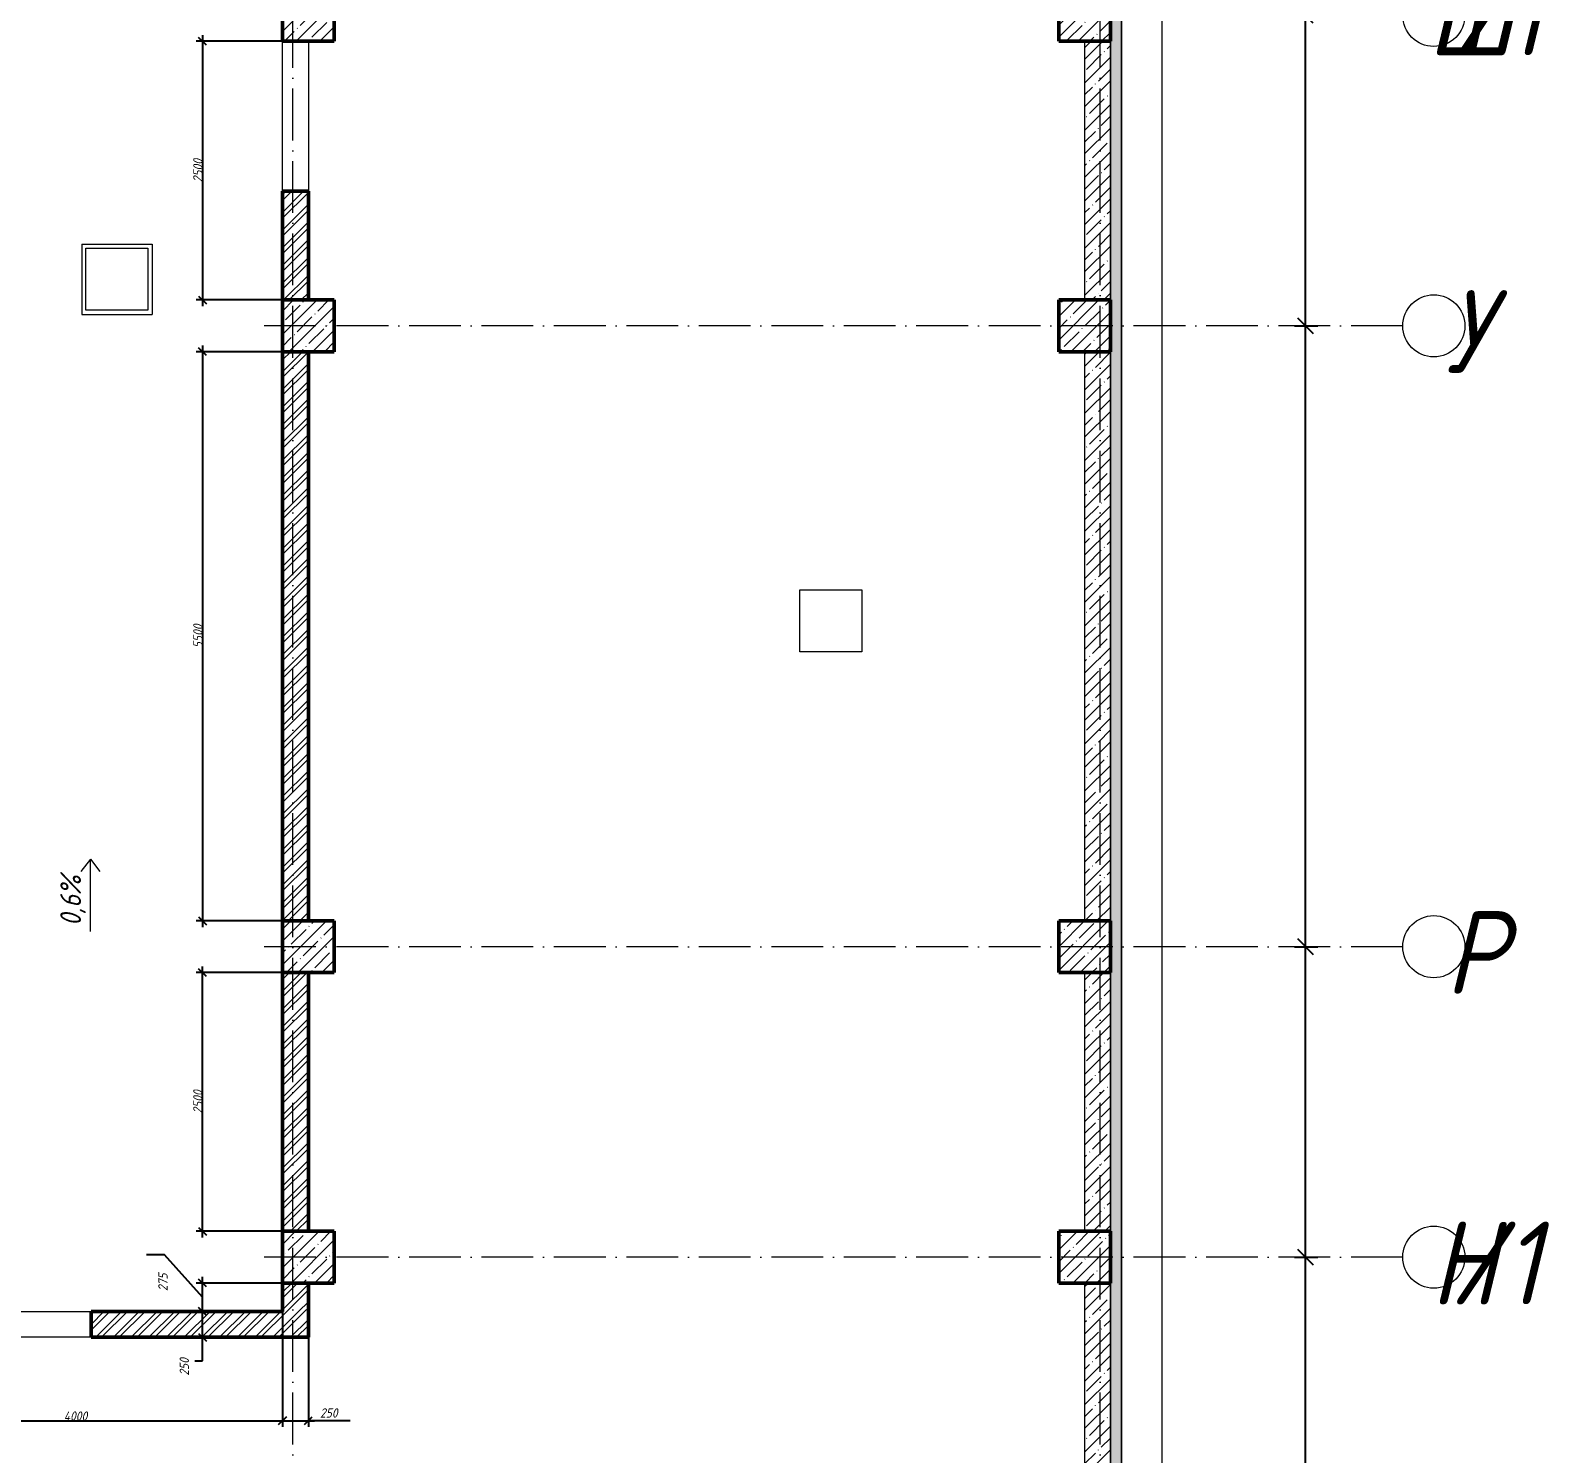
# Model space of a CAD drawing. Header units: millimetres. Extents: x -401725 to 250493, y 305116 to 802890.
# Drawn here: x -259937 to -245239, y 482449 to 496202 of the extents above; entities that cross this region are included whole.
import ezdxf

# ---------------------------------------------------------------- set-up
doc = ezdxf.new("R2010")
doc.units = ezdxf.units.MM
doc.linetypes.add('50_200_ШТРИХ_1Т_ш5_п1_п1_', pattern=[700, 500, -100, 0, -100])
for name, color, linetype, lineweight in [('A-____-____-DIMS', 7, 'Continuous', 9), ('A-FLOR-____-OTLN', 7, 'Continuous', 9), ('A-WALL-____-MCUT', 7, 'Continuous', 13), ('A-WALL-____-MCUT-1', 7, 'Continuous', 9), ('A-WALL-____-MCUT-2', 7, 'Continuous', 50), ('A-WALL-____-MCUT-3', 7, 'Continuous', 9), ('A-WALL-____-PATT-1', 7, 'Continuous', 9), ('A-WALL-FNSH-MCUT-1', 7, 'Continuous', 9), ('G-____-____-DIMS', 7, 'Continuous', 9), ('S-COLS-____-MCUT', 7, 'Continuous', 50), ('S-COLS-____-OTLN', 7, 'Continuous', 9), ('S-GRID-____-IDEN', 7, 'Continuous', 9), ('S-GRID-____-OTLN-1', 7, '50_200_ШТРИХ_1Т_ш5_п1_п1_', 9)]:
    doc.layers.add(name, color=color, linetype=linetype, lineweight=lineweight)
doc.layers.add('A-WALL-____-OTLN-1', color=7, linetype='Continuous', lineweight=9, true_color=0x800000)
doc.layers.add('A-WALL-____-PATT-2', color=7, linetype='Continuous', lineweight=9, true_color=0x787878)
doc.styles.add('ISOCPEUR_I', font='isocpeui.ttf', dxfattribs={"width": 0.9, "height": 2.5})
doc.styles.add('ISOCPEUR_I_5', font='isocpeui.ttf', dxfattribs={"width": 0.85, "height": 2.1})
doc.styles.add('ISOCPEUR_I_7', font='isocpeui.ttf', dxfattribs={"width": 0.9, "height": 90})
doc.dimstyles.new('ISO-1_8_0_9К_СРЕДНИЙ_Кладочные', dxfattribs={"dimscale": 304.8, "dimtxt": 89.638306, "dimasz": 0.246063, "dimexe": 0.19685, "dimexo": 0, "dimgap": 0, "dimtad": 1, "dimdec": 3, "dimrnd": 0.001, "dimdsep": 46, "dimtxsty": 'ISOCPEUR_I_7', "dimblk1": 'OBLIQUE', "dimblk2": 'OBLIQUE', "dimsah": 1, "dimcen": 0.09, "dimdle": 0.19685, "dimazin": 0, "dimtfac": 1, "dimtdec": 4, "dimtix": 1, "dimtmove": 2, "dimatfit": 3, "dimfxl": 1, "dimtvp": 1, "dimtolj": 1, "dimtzin": 0, "dimarcsym": 2})
doc.dimstyles.new('ISO-1_8_0_9К_СРЕДНИЙ_Кладочные_2', dxfattribs={"dimscale": 304.8, "dimtxt": 89.638306, "dimasz": 0.246063, "dimexe": 0.19685, "dimexo": 0, "dimgap": 0, "dimtad": 1, "dimdec": 3, "dimrnd": 0.001, "dimdsep": 46, "dimtxsty": 'ISOCPEUR_I_7', "dimblk1": 'OBLIQUE', "dimblk2": 'OBLIQUE', "dimsah": 1, "dimcen": 0.09, "dimdle": 0.19685, "dimazin": 0, "dimtfac": 1, "dimtdec": 4, "dimtix": 1, "dimtmove": 1, "dimatfit": 3, "dimfxl": 1, "dimtvp": 1, "dimtolj": 1, "dimtzin": 0, "dimarcsym": 2})
doc.dimstyles.new('ISO-2_5_0_9К_БОЛЬШОЙ_ОСИ', dxfattribs={"dimscale": 304.8, "dimtxt": 248.995294, "dimasz": 0.492126, "dimexe": 0.393701, "dimexo": 0, "dimgap": 0, "dimtad": 1, "dimdec": 0, "dimzin": 0, "dimdsep": 46, "dimtxsty": 'ISOCPEUR_I', "dimblk1": 'OBLIQUE', "dimblk2": 'OBLIQUE', "dimsah": 1, "dimcen": 0.09, "dimdle": 0.393701, "dimazin": 0, "dimtfac": 1, "dimtdec": 4, "dimtix": 1, "dimtmove": 0, "dimatfit": 3, "dimfxl": 1, "dimtvp": 1, "dimtolj": 1, "dimtzin": 0, "dimarcsym": 2})
pattern_1 = [(45, (-350751.34, 459015.94), (-85.53659, 85.53659), []), (45, (-350694.32, 459015.94), (-85.53659, 85.53659), [])]
pattern_2 = [(45, (-350751.34, 459015.94), (-114.04925, 114.04925), []), (45, (-350637.3, 459015.94), (-114.04925, 114.04925), [201.612, -40.322, 3.353, -36.97])]

# ---------------------------------------------------------------- blocks, each defined once
blk = doc.blocks.new('BSC_Колонна _Прямоугольная - 500х500-V32-АР1_Кладочный план подвала в осях 1-64_А-ГГ')
at = {"layer": 'S-COLS-____-OTLN'}
h = blk.add_hatch(dxfattribs=at)
h.set_pattern_fill('FP_43', color=256, style=0, pattern_type=2)
h.set_pattern_definition([(45, (-101000, -25331.04), (-114.04925, 114.04925), []), (45, (-100885.95, -25331.04), (-114.04925, 114.04925), [201.613, -40.323, 3.353, -36.97])])
h.paths.add_polyline_path([(-250, -250), (250, -250), (250, 250), (-250, 250)], flags=0)
at = {"layer": 'S-COLS-____-MCUT'}
for p, q in [((250, 250), (-250, 250)), ((-250, 250), (-250, -250)), ((250, -250), (250, 250)), ((-250, -250), (250, -250))]:
    blk.add_line(p, q, dxfattribs=at)
blk = doc.blocks.new('BSC_Колонна _Прямоугольная - 500х500-V33-АР1_Кладочный план подвала в осях 1-64_А-ГГ')
at = {"layer": 'S-COLS-____-OTLN'}
h = blk.add_hatch(dxfattribs=at)
h.set_pattern_fill('FP_44', color=256, style=0, pattern_type=2)
h.set_pattern_definition([(45, (-93500, -25331.04), (-114.04925, 114.04925), []), (45, (-93385.95, -25331.04), (-114.04925, 114.04925), [201.613, -40.323, 3.353, -36.97])])
h.paths.add_polyline_path([(-250, -250), (250, -250), (250, 250), (-250, 250)], flags=0)
at = {"layer": 'S-COLS-____-MCUT'}
for p, q in [((250, 250), (-250, 250)), ((-250, 250), (-250, -250)), ((250, -250), (250, 250)), ((-250, -250), (250, -250))]:
    blk.add_line(p, q, dxfattribs=at)
blk = doc.blocks.new('BSC_Колонна _Прямоугольная - 500х500-V34-АР1_Кладочный план подвала в осях 1-64_А-ГГ')
at = {"layer": 'S-COLS-____-OTLN'}
h = blk.add_hatch(dxfattribs=at)
h.set_pattern_fill('FP_45', color=256, style=0, pattern_type=2)
h.set_pattern_definition([(45, (-101000, -34331.04), (-114.04925, 114.04925), []), (45, (-100885.95, -34331.04), (-114.04925, 114.04925), [201.613, -40.323, 3.353, -36.97])])
h.paths.add_polyline_path([(-250, -250), (250, -250), (250, 250), (-250, 250)], flags=0)
at = {"layer": 'S-COLS-____-MCUT'}
for p, q in [((250, 250), (-250, 250)), ((-250, 250), (-250, -250)), ((250, -250), (250, 250)), ((-250, -250), (250, -250))]:
    blk.add_line(p, q, dxfattribs=at)
blk = doc.blocks.new('BSC_Колонна _Прямоугольная - 500х500-V35-АР1_Кладочный план подвала в осях 1-64_А-ГГ')
at = {"layer": 'S-COLS-____-OTLN'}
h = blk.add_hatch(dxfattribs=at)
h.set_pattern_fill('FP_46', color=256, style=0, pattern_type=2)
h.set_pattern_definition([(45, (-93500, -34331.04), (-114.04925, 114.04925), []), (45, (-93385.95, -34331.04), (-114.04925, 114.04925), [201.613, -40.323, 3.353, -36.97])])
h.paths.add_polyline_path([(-250, -250), (250, -250), (250, 250), (-250, 250)], flags=0)
at = {"layer": 'S-COLS-____-MCUT'}
for p, q in [((250, 250), (-250, 250)), ((-250, 250), (-250, -250)), ((250, -250), (250, 250)), ((-250, -250), (250, -250))]:
    blk.add_line(p, q, dxfattribs=at)
blk = doc.blocks.new('BSC_Колонна _Прямоугольная - 500х500-V36-АР1_Кладочный план подвала в осях 1-64_А-ГГ')
at = {"layer": 'S-COLS-____-OTLN'}
h = blk.add_hatch(dxfattribs=at)
h.set_pattern_fill('FP_47', color=256, style=0, pattern_type=2)
h.set_pattern_definition([(45, (-101000, -37331.04), (-114.04925, 114.04925), []), (45, (-100885.95, -37331.04), (-114.04925, 114.04925), [201.613, -40.323, 3.353, -36.97])])
h.paths.add_polyline_path([(-250, -250), (250, -250), (250, 250), (-250, 250)], flags=0)
at = {"layer": 'S-COLS-____-MCUT'}
for p, q in [((250, 250), (-250, 250)), ((-250, 250), (-250, -250)), ((250, -250), (250, 250)), ((-250, -250), (250, -250))]:
    blk.add_line(p, q, dxfattribs=at)
blk = doc.blocks.new('BSC_Колонна _Прямоугольная - 500х500-V37-АР1_Кладочный план подвала в осях 1-64_А-ГГ')
at = {"layer": 'S-COLS-____-OTLN'}
h = blk.add_hatch(dxfattribs=at)
h.set_pattern_fill('FP_48', color=256, style=0, pattern_type=2)
h.set_pattern_definition([(45, (-93500, -37331.04), (-114.04925, 114.04925), []), (45, (-93385.95, -37331.04), (-114.04925, 114.04925), [201.613, -40.323, 3.353, -36.97])])
h.paths.add_polyline_path([(-250, -250), (250, -250), (250, 250), (-250, 250)], flags=0)
at = {"layer": 'S-COLS-____-MCUT'}
for p, q in [((250, 250), (-250, 250)), ((-250, 250), (-250, -250)), ((250, -250), (250, 250)), ((-250, -250), (250, -250))]:
    blk.add_line(p, q, dxfattribs=at)
blk = doc.blocks.new('BSC_Колонна _Прямоугольная - 500х500-V40-АР1_Кладочный план подвала в осях 1-64_А-ГГ')
at = {"layer": 'S-COLS-____-OTLN'}
h = blk.add_hatch(dxfattribs=at)
h.set_pattern_fill('FP_51', color=256, style=0, pattern_type=2)
h.set_pattern_definition([(45, (-101000, -28331.04), (-114.04925, 114.04925), []), (45, (-100885.95, -28331.04), (-114.04925, 114.04925), [201.613, -40.323, 3.353, -36.97])])
h.paths.add_polyline_path([(-250, -250), (250, -250), (250, 250), (-250, 250)], flags=0)
at = {"layer": 'S-COLS-____-MCUT'}
for p, q in [((250, 250), (-250, 250)), ((-250, 250), (-250, -250)), ((250, -250), (250, 250)), ((-250, -250), (250, -250))]:
    blk.add_line(p, q, dxfattribs=at)
blk = doc.blocks.new('BSC_Колонна _Прямоугольная - 500х500-V41-АР1_Кладочный план подвала в осях 1-64_А-ГГ')
at = {"layer": 'S-COLS-____-OTLN'}
h = blk.add_hatch(dxfattribs=at)
h.set_pattern_fill('FP_52', color=256, style=0, pattern_type=2)
h.set_pattern_definition([(45, (-93500, -28331.04), (-114.04925, 114.04925), []), (45, (-93385.95, -28331.04), (-114.04925, 114.04925), [201.613, -40.323, 3.353, -36.97])])
h.paths.add_polyline_path([(-250, -250), (250, -250), (250, 250), (-250, 250)], flags=0)
at = {"layer": 'S-COLS-____-MCUT'}
for p, q in [((250, 250), (-250, 250)), ((-250, 250), (-250, -250)), ((250, -250), (250, 250)), ((-250, -250), (250, -250))]:
    blk.add_line(p, q, dxfattribs=at)
blk = doc.blocks.new('Ось сетки - Круг_Ø6_00__ISO-2_5_0_9K_-25732049-АР1_Кладочный план подвала в осях 1-64_А-ГГ')
at = {"layer": 'S-GRID-____-IDEN'}
blk.add_circle((0, 0), 3, dxfattribs=at)
blk = doc.blocks.new('_Oblique')
at = {"color": 0, "linetype": 'ByBlock', "lineweight": -2}
blk.add_line((-0.5, -0.5), (0.5, 0.5), dxfattribs=at)
blk = doc.blocks.new('*D8165')
at = {"layer": 'A-____-____-DIMS', "color": 0, "lineweight": -2, "transparency": 16777216}
for p, q in [((-247617, 478227), (-247617, 484467)), ((-247723, 484347), (-247497, 484347)), ((-247723, 478347), (-247497, 478347))]:
    blk.add_line(p, q, dxfattribs=at)
at = {"layer": 'Defpoints', "color": 0, "transparency": 16777216}
for p in [(-247723, 484347), (-247617, 484347), (-247723, 478347)]:
    blk.add_point(p, dxfattribs=at)
at = {"layer": 'A-____-____-DIMS', "color": 0, "lineweight": -2, "transparency": 16777216, "xscale": 150, "yscale": 150, "zscale": 150}
for p, rotation in [((-247617, 484347), 90), ((-247617, 478347), 270)]:
    blk.add_blockref('_Oblique', p, dxfattribs=dict(at, rotation=rotation))
at = {"layer": 'A-____-____-DIMS', "color": 0, "transparency": 16777216, "insert": (-247618, 481347), "char_height": 2.5, "width": 758.48, "attachment_point": 5, "rotation": 90, "style": 'ISOCPEUR_I'}
blk.add_mtext('\\A1;6000', dxfattribs=at)
blk = doc.blocks.new('*D8166')
at = {"layer": 'A-____-____-DIMS', "color": 0, "lineweight": -2, "transparency": 16777216}
for p, q in [((-247617, 484227), (-247617, 487467)), ((-247723, 487347), (-247497, 487347)), ((-247723, 484347), (-247497, 484347))]:
    blk.add_line(p, q, dxfattribs=at)
at = {"layer": 'Defpoints', "color": 0, "transparency": 16777216}
for p in [(-247723, 487347), (-247617, 487347), (-247723, 484347)]:
    blk.add_point(p, dxfattribs=at)
at = {"layer": 'A-____-____-DIMS', "color": 0, "lineweight": -2, "transparency": 16777216, "xscale": 150, "yscale": 150, "zscale": 150}
for p, rotation in [((-247617, 487347), 90), ((-247617, 484347), 270)]:
    blk.add_blockref('_Oblique', p, dxfattribs=dict(at, rotation=rotation))
at = {"layer": 'A-____-____-DIMS', "color": 0, "transparency": 16777216, "insert": (-247618, 485847), "char_height": 2.5, "width": 758.48, "attachment_point": 5, "rotation": 90, "style": 'ISOCPEUR_I'}
blk.add_mtext('\\A1;3000', dxfattribs=at)
blk = doc.blocks.new('*D8167')
at = {"layer": 'A-____-____-DIMS', "color": 0, "lineweight": -2, "transparency": 16777216}
for p, q in [((-247617, 487227), (-247617, 493467)), ((-247723, 493347), (-247497, 493347)), ((-247723, 487347), (-247497, 487347))]:
    blk.add_line(p, q, dxfattribs=at)
at = {"layer": 'Defpoints', "color": 0, "transparency": 16777216}
for p in [(-247723, 493347), (-247617, 493347), (-247723, 487347)]:
    blk.add_point(p, dxfattribs=at)
at = {"layer": 'A-____-____-DIMS', "color": 0, "lineweight": -2, "transparency": 16777216, "xscale": 150, "yscale": 150, "zscale": 150}
for p, rotation in [((-247617, 493347), 90), ((-247617, 487347), 270)]:
    blk.add_blockref('_Oblique', p, dxfattribs=dict(at, rotation=rotation))
at = {"layer": 'A-____-____-DIMS', "color": 0, "transparency": 16777216, "insert": (-247618, 490347), "char_height": 2.5, "width": 758.48, "attachment_point": 5, "rotation": 90, "style": 'ISOCPEUR_I'}
blk.add_mtext('\\A1;6000', dxfattribs=at)
blk = doc.blocks.new('*D8168')
at = {"layer": 'A-____-____-DIMS', "color": 0, "lineweight": -2, "transparency": 16777216}
for p, q in [((-247723, 496347), (-247497, 496347)), ((-247617, 493227), (-247617, 496467)), ((-247723, 493347), (-247497, 493347))]:
    blk.add_line(p, q, dxfattribs=at)
at = {"layer": 'Defpoints', "color": 0, "transparency": 16777216}
for p in [(-247723, 496347), (-247617, 496347), (-247723, 493347)]:
    blk.add_point(p, dxfattribs=at)
at = {"layer": 'A-____-____-DIMS', "color": 0, "lineweight": -2, "transparency": 16777216, "xscale": 150, "yscale": 150, "zscale": 150}
for p, rotation in [((-247617, 496347), 90), ((-247617, 493347), 270)]:
    blk.add_blockref('_Oblique', p, dxfattribs=dict(at, rotation=rotation))
at = {"layer": 'A-____-____-DIMS', "color": 0, "transparency": 16777216, "insert": (-247618, 494847), "char_height": 2.5, "width": 758.48, "attachment_point": 5, "rotation": 90, "style": 'ISOCPEUR_I'}
blk.add_mtext('\\A1;3000', dxfattribs=at)
blk = doc.blocks.new('*D8207')
at = {"layer": 'A-____-____-DIMS', "color": 0, "lineweight": -2, "transparency": 16777216}
for p, q in [((-257501, 496097), (-258334, 496097)), ((-258274, 496157), (-258274, 493537)), ((-257501, 493597), (-258334, 493597))]:
    blk.add_line(p, q, dxfattribs=at)
at = {"layer": 'Defpoints', "color": 0, "transparency": 16777216}
for p in [(-257501, 496097), (-258274, 493597), (-257501, 493597)]:
    blk.add_point(p, dxfattribs=at)
at = {"layer": 'A-____-____-DIMS', "color": 0, "lineweight": -2, "transparency": 16777216, "xscale": 75, "yscale": 75, "zscale": 75}
for p, rotation in [((-258274, 496097), 90), ((-258274, 493597), 270)]:
    blk.add_blockref('_Oblique', p, dxfattribs=dict(at, rotation=rotation))
at = {"layer": 'A-____-____-DIMS', "color": 0, "transparency": 16777216, "insert": (-258319, 494847), "char_height": 90, "width": 546.1, "attachment_point": 5, "rotation": 90, "style": 'ISOCPEUR_I_7'}
blk.add_mtext('\\A1;2500', dxfattribs=at)
blk = doc.blocks.new('*D8208')
at = {"layer": 'A-____-____-DIMS', "color": 0, "lineweight": -2, "transparency": 16777216}
for p, q in [((-258274, 493157), (-258274, 487537)), ((-257501, 493097), (-258334, 493097)), ((-257501, 487597), (-258334, 487597))]:
    blk.add_line(p, q, dxfattribs=at)
at = {"layer": 'Defpoints', "color": 0, "transparency": 16777216}
for p in [(-257501, 493097), (-258274, 487597), (-257501, 487597)]:
    blk.add_point(p, dxfattribs=at)
at = {"layer": 'A-____-____-DIMS', "color": 0, "lineweight": -2, "transparency": 16777216, "xscale": 75, "yscale": 75, "zscale": 75}
for p, rotation in [((-258274, 493097), 90), ((-258274, 487597), 270)]:
    blk.add_blockref('_Oblique', p, dxfattribs=dict(at, rotation=rotation))
at = {"layer": 'A-____-____-DIMS', "color": 0, "transparency": 16777216, "insert": (-258319, 490347), "char_height": 90, "width": 546.1, "attachment_point": 5, "rotation": 90, "style": 'ISOCPEUR_I_7'}
blk.add_mtext('\\A1;5500', dxfattribs=at)
blk = doc.blocks.new('*D8209')
at = {"layer": 'A-____-____-DIMS', "color": 0, "lineweight": -2, "transparency": 16777216}
for p, q in [((-257501, 487097), (-258334, 487097)), ((-258274, 484537), (-258274, 487157)), ((-257501, 484597), (-258334, 484597))]:
    blk.add_line(p, q, dxfattribs=at)
at = {"layer": 'Defpoints', "color": 0, "transparency": 16777216}
for p in [(-258274, 487097), (-257501, 487097), (-257501, 484597)]:
    blk.add_point(p, dxfattribs=at)
at = {"layer": 'A-____-____-DIMS', "color": 0, "lineweight": -2, "transparency": 16777216, "xscale": 75, "yscale": 75, "zscale": 75}
for p, rotation in [((-258274, 487097), 90), ((-258274, 484597), 270)]:
    blk.add_blockref('_Oblique', p, dxfattribs=dict(at, rotation=rotation))
at = {"layer": 'A-____-____-DIMS', "color": 0, "transparency": 16777216, "insert": (-258319, 485847), "char_height": 90, "width": 546.1, "attachment_point": 5, "rotation": 90, "style": 'ISOCPEUR_I_7'}
blk.add_mtext('\\A1;2500', dxfattribs=at)
blk = doc.blocks.new('*D8210')
at = {"layer": 'A-____-____-DIMS', "color": 0, "lineweight": -2, "transparency": 16777216}
for p, q in [((-258274, 483512), (-258274, 483882)), ((-258380, 483822), (-258214, 483822)), ((-258380, 483572), (-258214, 483572)), ((-258274, 483346), (-258274, 483572)), ((-258349, 483346), (-258274, 483346))]:
    blk.add_line(p, q, dxfattribs=at)
at = {"layer": 'Defpoints', "color": 0, "transparency": 16777216}
for p in [(-258380, 483822), (-258274, 483822), (-258380, 483572)]:
    blk.add_point(p, dxfattribs=at)
at = {"layer": 'A-____-____-DIMS', "color": 0, "lineweight": -2, "transparency": 16777216, "xscale": 75, "yscale": 75, "zscale": 75}
for p, rotation in [((-258274, 483822), 90), ((-258274, 483572), 270)]:
    blk.add_blockref('_Oblique', p, dxfattribs=dict(at, rotation=rotation))
at = {"layer": 'A-____-____-DIMS', "color": 0, "transparency": 16777216, "insert": (-258495, 483202), "char_height": 90, "width": 409.58, "attachment_point": 1, "rotation": 90, "line_spacing_factor": 1.149209, "style": 'ISOCPEUR_I_7'}
blk.add_mtext('\\A1;250', dxfattribs=at)
blk = doc.blocks.new('*D8211')
at = {"layer": 'A-____-____-DIMS', "color": 0, "lineweight": -2, "transparency": 16777216}
for p, q in [((-258641, 484369), (-258815, 484369)), ((-258274, 483959), (-258641, 484369)), ((-258274, 483762), (-258274, 484157)), ((-257501, 484097), (-258334, 484097)), ((-258380, 483822), (-258214, 483822))]:
    blk.add_line(p, q, dxfattribs=at)
at = {"layer": 'Defpoints', "color": 0, "transparency": 16777216}
for p in [(-258274, 484097), (-257501, 484097), (-258380, 483822)]:
    blk.add_point(p, dxfattribs=at)
at = {"layer": 'A-____-____-DIMS', "color": 0, "lineweight": -2, "transparency": 16777216, "xscale": 75, "yscale": 75, "zscale": 75}
for p, rotation in [((-258274, 484097), 90), ((-258274, 483822), 270)]:
    blk.add_blockref('_Oblique', p, dxfattribs=dict(at, rotation=rotation))
at = {"layer": 'A-____-____-DIMS', "color": 0, "transparency": 16777216, "insert": (-258701, 484019), "char_height": 90, "width": 409.58, "attachment_point": 1, "rotation": 90, "line_spacing_factor": 1.149209, "style": 'ISOCPEUR_I_7'}
blk.add_mtext('\\A1;275', dxfattribs=at)
blk = doc.blocks.new('*D8214')
at = {"layer": 'A-____-____-DIMS', "color": 0, "lineweight": -2, "transparency": 16777216}
for p, q in [((-257501, 483822), (-257501, 482706)), ((-261501, 483572), (-261501, 482706)), ((-261561, 482766), (-257441, 482766))]:
    blk.add_line(p, q, dxfattribs=at)
at = {"layer": 'Defpoints', "color": 0, "transparency": 16777216}
for p in [(-257501, 483822), (-261501, 483572), (-257501, 482766)]:
    blk.add_point(p, dxfattribs=at)
at = {"layer": 'A-____-____-DIMS', "color": 0, "lineweight": -2, "transparency": 16777216, "xscale": 75, "yscale": 75, "zscale": 75, "rotation": 180}
blk.add_blockref('_Oblique', (-261501, 482766), dxfattribs=at)
at = {"layer": 'A-____-____-DIMS', "color": 0, "lineweight": -2, "transparency": 16777216, "xscale": 75, "yscale": 75, "zscale": 75}
blk.add_blockref('_Oblique', (-257501, 482766), dxfattribs=at)
at = {"layer": 'A-____-____-DIMS', "color": 0, "transparency": 16777216, "insert": (-259501, 482811), "char_height": 90, "width": 562.65, "attachment_point": 5, "style": 'ISOCPEUR_I_7'}
blk.add_mtext('\\A1;4000', dxfattribs=at)
blk = doc.blocks.new('*D8215')
at = {"layer": 'A-____-____-DIMS', "color": 0, "lineweight": -2, "transparency": 16777216}
for p, q in [((-257501, 483822), (-257501, 482706)), ((-257251, 483572), (-257251, 482706)), ((-257561, 482766), (-257191, 482766)), ((-256847, 482766), (-257251, 482766))]:
    blk.add_line(p, q, dxfattribs=at)
at = {"layer": 'Defpoints', "color": 0, "transparency": 16777216}
for p in [(-257501, 483822), (-257251, 483572), (-257251, 482766)]:
    blk.add_point(p, dxfattribs=at)
at = {"layer": 'A-____-____-DIMS', "color": 0, "lineweight": -2, "transparency": 16777216, "xscale": 75, "yscale": 75, "zscale": 75, "rotation": 180}
blk.add_blockref('_Oblique', (-257501, 482766), dxfattribs=at)
at = {"layer": 'A-____-____-DIMS', "color": 0, "lineweight": -2, "transparency": 16777216, "xscale": 75, "yscale": 75, "zscale": 75}
blk.add_blockref('_Oblique', (-257251, 482766), dxfattribs=at)
at = {"layer": 'A-____-____-DIMS', "color": 0, "transparency": 16777216, "insert": (-257138, 482886), "char_height": 90, "width": 409.58, "attachment_point": 1, "line_spacing_factor": 1.149209, "style": 'ISOCPEUR_I_7'}
blk.add_mtext('\\A1;250', dxfattribs=at)

msp = doc.modelspace()

# ---------------------------------------------------------------- hatches: boundary and pattern name
at = {"layer": 'A-WALL-____-PATT-1'}
h = msp.add_hatch(dxfattribs=at)
h.set_pattern_fill('FP_91', color=256, style=0, pattern_type=2)
h.set_pattern_definition([(0, (-350751.34, 459015.94), (120.968, 69.841), [80.645, -161.29]), (120, (-350751.34, 459015.94), (-120.96808, 69.84086), [80.645, -161.29]), (60, (-350751.34, 459015.94), (-8e-05, 139.68186), [0, -161.29, 80.645, 0])])
h.paths.add_polyline_path([(-249399.3432, 457094.983), (-249399.3432, 506517.1216), (-249499.3432, 506517.1216), (-249499.3432, 457094.983)], flags=0)
h = msp.add_hatch(dxfattribs=at)
h.set_pattern_fill('FP_1', color=256, style=0, pattern_type=2)
h.set_pattern_definition(pattern_2)
h.paths.add_polyline_path([(-249501.3432, 493596.983), (-249501.3432, 496096.983), (-249751.3432, 496096.983), (-249751.3432, 493596.983)], flags=0)
h = msp.add_hatch(dxfattribs=at)
h.set_pattern_fill('FP_1', color=256, style=0, pattern_type=2)
h.set_pattern_definition(pattern_2)
h.paths.add_polyline_path([(-249501.3432, 487596.983), (-249501.3432, 493096.983), (-249751.3432, 493096.983), (-249751.3432, 487596.983)], flags=0)
h = msp.add_hatch(dxfattribs=at)
h.set_pattern_fill('FP_1', color=256, style=0, pattern_type=2)
h.set_pattern_definition(pattern_2)
h.paths.add_polyline_path([(-249501.3432, 484596.983), (-249501.3432, 487096.983), (-249751.3432, 487096.983), (-249751.3432, 484596.983)], flags=0)
h = msp.add_hatch(dxfattribs=at)
h.set_pattern_fill('FP_1', color=256, style=0, pattern_type=2)
h.set_pattern_definition(pattern_2)
h.paths.add_polyline_path([(-249501.3432, 478596.983), (-249501.3432, 484096.983), (-249751.3432, 484096.983), (-249751.3432, 478596.983)], flags=0)
at = {"layer": 'A-WALL-____-PATT-2'}
h = msp.add_hatch(dxfattribs=at)
h.set_pattern_fill('FP_5', color=256, style=0, pattern_type=2)
h.set_pattern_definition(pattern_1)
h.paths.add_polyline_path([(-257251.3432, 493596.983), (-257251.3432, 494646.983), (-257501.3432, 494646.983), (-257501.3432, 493596.983)], flags=0)
h = msp.add_hatch(dxfattribs=at)
h.set_pattern_fill('FP_5', color=256, style=0, pattern_type=2)
h.set_pattern_definition(pattern_1)
h.paths.add_polyline_path([(-257251.3432, 487596.983), (-257251.3432, 493096.983), (-257501.3432, 493096.983), (-257501.3432, 487596.983)], flags=0)
h = msp.add_hatch(dxfattribs=at)
h.set_pattern_fill('FP_5', color=256, style=0, pattern_type=2)
h.set_pattern_definition(pattern_1)
h.paths.add_polyline_path([(-257251.3432, 484596.983), (-257251.3432, 487096.983), (-257501.3432, 487096.983), (-257501.3432, 484596.983)], flags=0)
h = msp.add_hatch(dxfattribs=at)
h.set_pattern_fill('FP_5', color=256, style=0, pattern_type=2)
h.set_pattern_definition(pattern_1)
h.paths.add_polyline_path([(-257251.3432, 483821.983), (-257251.3432, 484096.983), (-257501.3432, 484096.983), (-257501.3432, 483821.983)], flags=0)
h = msp.add_hatch(dxfattribs=at)
h.set_pattern_fill('FP_5', color=256, style=0, pattern_type=2)
h.set_pattern_definition(pattern_1)
h.paths.add_polyline_path([(-257251.3432, 483571.983), (-257251.3432, 483821.983), (-259351.3432, 483821.983), (-259351.3432, 483571.983), (-258856.5433, 483571.983)], flags=0)
h.paths.add_polyline_path([(-260551.3432, 483571.983), (-260551.3432, 483821.983), (-261501.3432, 483821.983), (-261501.3432, 483571.983)], flags=0)

# ---------------------------------------------------------------- linework, layer by layer
at = {"layer": 'A-FLOR-____-OTLN'}
for p, q in [((-249001.3432, 456596.983), (-249001.3432, 505796.983)), ((-259441.3432, 494136.983), (-258761.3432, 494136.983)), ((-259441.3432, 494136.983), (-259441.3432, 493456.983)), ((-258761.3432, 494136.983), (-258761.3432, 493456.983)), ((-259401.3432, 493496.983), (-259401.3432, 494096.983)), ((-259401.3432, 494096.983), (-258801.3432, 494096.983)), ((-258801.3432, 494096.983), (-258801.3432, 493496.983)), ((-259441.3432, 493456.983), (-258761.3432, 493456.983)), ((-258801.3432, 493496.983), (-259401.3432, 493496.983)), ((-252501.92, 490196.4704), (-252501.92, 490796.4704)), ((-252501.92, 490796.4704), (-251901.92, 490796.4704)), ((-251901.92, 490796.4704), (-251901.92, 490196.4704)), ((-251901.92, 490196.4704), (-252501.92, 490196.4704))]:
    msp.add_line(p, q, dxfattribs=at)
at = {"layer": 'A-WALL-____-MCUT'}
for p, q in [((-249399.3432, 506517.1216), (-249399.3432, 456994.983)), ((-249391.3432, 456986.983), (-249391.3432, 506517.1216))]:
    msp.add_line(p, q, dxfattribs=at)
at = {"layer": 'A-WALL-____-MCUT-1'}
for p, q in [((-249751.3432, 496096.983), (-249751.3432, 493596.983)), ((-249501.3432, 493596.983), (-249501.3432, 496096.983)), ((-249751.3432, 493096.983), (-249751.3432, 487596.983)), ((-249501.3432, 487596.983), (-249501.3432, 493096.983)), ((-249751.3432, 487096.983), (-249751.3432, 484596.983)), ((-249501.3432, 484596.983), (-249501.3432, 487096.983)), ((-249751.3432, 484096.983), (-249751.3432, 478596.983)), ((-249501.3432, 478596.983), (-249501.3432, 484096.983))]:
    msp.add_line(p, q, dxfattribs=at)
at = {"layer": 'A-WALL-____-MCUT-2'}
for p, q in [((-257501.3432, 494646.983), (-257501.3432, 493596.983)), ((-257251.3432, 494646.983), (-257501.3432, 494646.983)), ((-257251.3432, 493596.983), (-257251.3432, 494646.983)), ((-257501.3432, 493096.983), (-257501.3432, 487596.983)), ((-257251.3432, 487596.983), (-257251.3432, 493096.983)), ((-257501.3432, 487096.983), (-257501.3432, 484596.983)), ((-257251.3432, 484596.983), (-257251.3432, 487096.983)), ((-257501.3432, 484096.983), (-257501.3432, 483821.983)), ((-257251.3432, 483571.983), (-257251.3432, 484096.983)), ((-257501.3432, 483821.983), (-259351.3432, 483821.983)), ((-259351.3432, 483821.983), (-259351.3432, 483571.983)), ((-259351.3432, 483571.983), (-257251.3432, 483571.983))]:
    msp.add_line(p, q, dxfattribs=at)
at = {"layer": 'A-WALL-____-MCUT-3'}
msp.add_line((-249499.3432, 506517.1216), (-249499.3432, 457094.983), dxfattribs=at)
at = {"layer": 'A-WALL-____-OTLN-1'}
for p, q in [((-257501.3432, 494646.983), (-257501.3432, 496096.983)), ((-257251.3432, 496096.983), (-257251.3432, 494646.983)), ((-260551.3432, 483821.983), (-259351.3432, 483821.983)), ((-259351.3432, 483571.983), (-260551.3432, 483571.983))]:
    msp.add_line(p, q, dxfattribs=at)
at = {"layer": 'A-WALL-FNSH-MCUT-1'}
for p, q in [((-249501.3432, 496096.983), (-249501.3432, 493596.983)), ((-249501.3432, 493096.983), (-249501.3432, 487596.983)), ((-249501.3432, 487096.983), (-249501.3432, 484596.983)), ((-249501.3432, 484096.983), (-249501.3432, 478596.983))]:
    msp.add_line(p, q, dxfattribs=at)
at = {"layer": 'G-____-____-DIMS'}
for p, q in [((-259356.5852, 488194.0666), (-259448.6645, 488074.0666)), ((-259356.5852, 488194.0666), (-259264.506, 488074.0666)), ((-259356.5852, 487494.0666), (-259356.5852, 488194.0666))]:
    msp.add_line(p, q, dxfattribs=at)
at = {"layer": 'S-GRID-____-OTLN-1'}
for p, q in [((-257401.3432, 454533.3346), (-257401.3432, 508896.9006)), ((-249601.3432, 454533.3346), (-249601.3432, 508896.9006)), ((-246676.9366, 493346.983), (-257730.0789, 493346.983)), ((-246676.9366, 487346.983), (-257730.0789, 487346.983)), ((-246676.9366, 484346.983), (-257730.0789, 484346.983))]:
    msp.add_line(p, q, dxfattribs=at)

# ---------------------------------------------------------------- block references
at = {"layer": 'S-COLS-____-OTLN'}
for name, p in [('BSC_Колонна _Прямоугольная - 500х500-V37-АР1_Кладочный план подвала в осях 1-64_А-ГГ', (-257251.3432, 496346.983)), ('BSC_Колонна _Прямоугольная - 500х500-V36-АР1_Кладочный план подвала в осях 1-64_А-ГГ', (-249751.3432, 496346.983)), ('BSC_Колонна _Прямоугольная - 500х500-V35-АР1_Кладочный план подвала в осях 1-64_А-ГГ', (-257251.3432, 493346.983)), ('BSC_Колонна _Прямоугольная - 500х500-V34-АР1_Кладочный план подвала в осях 1-64_А-ГГ', (-249751.3432, 493346.983)), ('BSC_Колонна _Прямоугольная - 500х500-V41-АР1_Кладочный план подвала в осях 1-64_А-ГГ', (-257251.3432, 487346.983)), ('BSC_Колонна _Прямоугольная - 500х500-V40-АР1_Кладочный план подвала в осях 1-64_А-ГГ', (-249751.3432, 487346.983)), ('BSC_Колонна _Прямоугольная - 500х500-V33-АР1_Кладочный план подвала в осях 1-64_А-ГГ', (-257251.3432, 484346.983)), ('BSC_Колонна _Прямоугольная - 500х500-V32-АР1_Кладочный план подвала в осях 1-64_А-ГГ', (-249751.3432, 484346.983))]:
    msp.add_blockref(name, p, dxfattribs=at)
at = {"layer": 'S-GRID-____-IDEN', "xscale": 99.99999999999993, "yscale": 99.99999999999993, "zscale": 99.99999999999993}
for p, rotation in [((-246376.9366, 496346.983), 269.9999999999995), ((-246376.9366, 493346.983), 89.9999999999998), ((-246376.9366, 487346.983), 89.9999999999998), ((-246376.9366, 484346.983), 89.9999999999998)]:
    msp.add_blockref('Ось сетки - Круг_Ø6_00__ISO-2_5_0_9K_-25732049-АР1_Кладочный план подвала в осях 1-64_А-ГГ', p, dxfattribs=dict(at, rotation=rotation))

# ---------------------------------------------------------------- texts
at = {"layer": 'G-____-____-DIMS', "insert": (-259647.8764, 487549.2659), "char_height": 200, "width": 707.521631, "attachment_point": 1, "rotation": 90, "line_spacing_factor": 1.149209, "style": 'ISOCPEUR_I_5'}
msp.add_mtext('0,6%', dxfattribs=at)
at = {"layer": 'S-GRID-____-IDEN', "char_height": 800, "attachment_point": 1, "style": 'ISOCPEUR_I'}
for s, insert, width in [('\\fISOCPEUR|b0|i1|c204|p34|;\\W.9;Ш', (-246439.751, 496760.8691), 281.392312), ('/1', (-246207.5791, 496760.8691), 346.329), ('\\fISOCPEUR|b0|i1|c204|p34|;\\W.9;У', (-246268.092, 493690.3125), 223.670812), ('\\fISOCPEUR|b0|i1|c204|p34|;\\W.9;Р', (-246268.092, 487690.3125), 223.670812), ('\\fISOCPEUR|b0|i1|c204|p34|;\\W.9;Н', (-246410.742, 484690.3125), 223.670812), ('/1', (-246226.1951, 484690.3125), 346.329)]:
    msp.add_mtext(s, dxfattribs=dict(at, insert=insert, width=width))

# ---------------------------------------------------------------- dimensions: what is measured, and where the dimension line sits
at = {"layer": 'A-____-____-DIMS'}
for base, p1, p2, dimstyle, override, picture, middle in [((-247617.1018, 496346.983), (-247723.1678, 493346.983), (-247723.1678, 496346.983), 'ISO-2_5_0_9К_БОЛЬШОЙ_ОСИ', {"dimtxt": 400, "dimpost": '<>', "dimfxl": 3000}, '*D8168', (-247618.3518, 494846.983)), ((-258274.3421, 493596.983), (-257501.3432, 496096.983), (-257501.3432, 493596.983), 'ISO-1_8_0_9К_СРЕДНИЙ_Кладочные', {"dimtxt": 400, "dimpost": '<>', "dimfxl": 2500}, '*D8207', (-258319.3421, 494846.983)), ((-247617.1018, 493346.983), (-247723.1678, 487346.983), (-247723.1678, 493346.983), 'ISO-2_5_0_9К_БОЛЬШОЙ_ОСИ', {"dimtxt": 400, "dimpost": '<>', "dimfxl": 6000}, '*D8167', (-247618.3518, 490346.983)), ((-258274.3421, 487596.983), (-257501.3432, 493096.983), (-257501.3432, 487596.983), 'ISO-1_8_0_9К_СРЕДНИЙ_Кладочные', {"dimtxt": 400, "dimpost": '<>', "dimfxl": 5500}, '*D8208', (-258319.3421, 490346.983)), ((-247617.1018, 487346.983), (-247723.1678, 484346.983), (-247723.1678, 487346.983), 'ISO-2_5_0_9К_БОЛЬШОЙ_ОСИ', {"dimtxt": 400, "dimpost": '<>', "dimfxl": 3000}, '*D8166', (-247618.3518, 485846.983)), ((-258274.3421, 487096.983), (-257501.3432, 484596.983), (-257501.3432, 487096.983), 'ISO-1_8_0_9К_СРЕДНИЙ_Кладочные', {"dimtxt": 400, "dimpost": '<>', "dimfxl": 2500}, '*D8209', (-258319.3421, 485846.983)), ((-247617.1018, 484346.983), (-247723.1678, 478346.983), (-247723.1678, 484346.983), 'ISO-2_5_0_9К_БОЛЬШОЙ_ОСИ', {"dimtxt": 400, "dimpost": '<>', "dimfxl": 6000}, '*D8165', (-247618.3518, 481346.983))]:
    dim = msp.add_linear_dim(base=base, p1=p1, p2=p2, angle=90, dimstyle=dimstyle, override=override, dxfattribs=at)
    dim.commit()
    dim.dimension.update_dxf_attribs({"geometry": picture, "text_midpoint": middle})
for base, p1, p2, override, picture, middle in [((-258274.3421, 484096.983), (-258380.4081, 483821.983), (-257501.3432, 484096.983), {"dimtxt": 400, "dimpost": '<>', "dimfxl": 921.075518}, '*D8211', (-258640.5579, 484368.717)), ((-258274.3421, 483821.983), (-258380.4081, 483571.983), (-258380.4081, 483821.983), {"dimtxt": 400, "dimpost": '<>', "dimfxl": 250}, '*D8210', (-258389.5042, 483346.3367))]:
    dim = msp.add_linear_dim(base=base, p1=p1, p2=p2, angle=90, dimstyle='ISO-1_8_0_9К_СРЕДНИЙ_Кладочные_2', override=override, dxfattribs=at)
    dim.commit()
    dim.dimension.update_dxf_attribs({"geometry": picture, "text_midpoint": middle, "dimtype": 160, "text_rotation": 90})
dim = msp.add_linear_dim(base=(-257501.3432, 482766.4173), p1=(-261501.3432, 483571.983), p2=(-257501.3432, 483821.983), dimstyle='ISO-1_8_0_9К_СРЕДНИЙ_Кладочные', override={"dimtxt": 400, "dimpost": '<>', "dimfxl": 4007.804885}, dxfattribs=at)
dim.commit()
dim.dimension.update_dxf_attribs({"geometry": '*D8214', "text_midpoint": (-259501.3432, 482811.4173)})
dim = msp.add_linear_dim(base=(-257251.3432, 482766.4173), p1=(-257501.3432, 483821.983), p2=(-257251.3432, 483571.983), dimstyle='ISO-1_8_0_9К_СРЕДНИЙ_Кладочные_2', override={"dimtxt": 400, "dimpost": '<>', "dimfxl": 353.553391}, dxfattribs=at)
dim.commit()
dim.dimension.update_dxf_attribs({"geometry": '*D8215', "text_midpoint": (-256933.1891, 482881.5793), "dimtype": 160})

doc.saveas('drawing.dxf')
